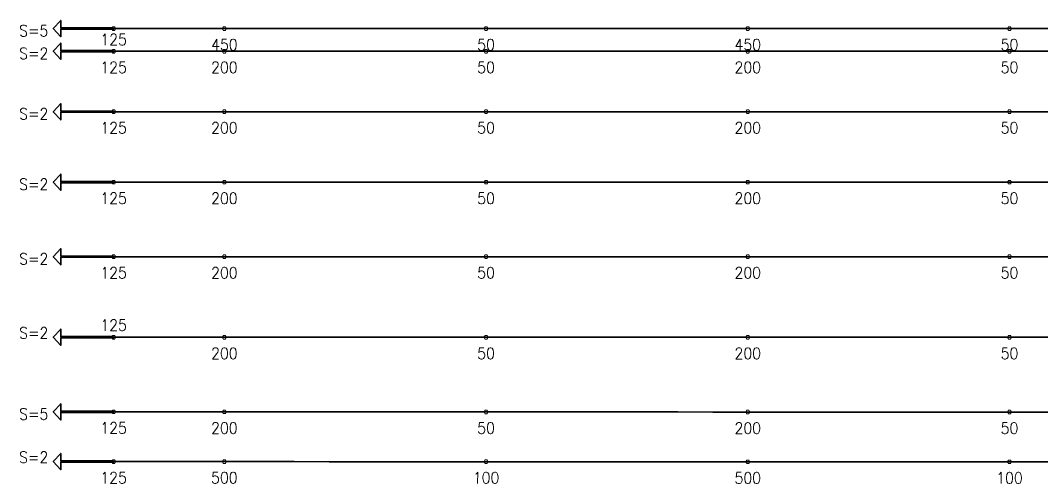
# Model space of a CAD drawing. Header units: millimetres. Extents: x 125183 to 591045, y -24154 to 44743.
# Drawn here: x 388598 to 408888, y 8715 to 17912 of the extents above; entities that cross this region are included whole.
import ezdxf

# ---------------------------------------------------------------- set-up
doc = ezdxf.new("R2010")
doc.units = ezdxf.units.MM
doc.layers.add('Current_plane_Column', color=7, linetype='Continuous', true_color=0x4b00ff)
doc.layers.add('NDC_S-TENDON', color=6, linetype='Continuous', lineweight=35)
doc.layers.add('NDC_S_ANNO', color=7, linetype='Continuous', lineweight=20)
doc.styles.get("Standard").update_dxf_attribs({"font": 'arial.ttf'})

# ---------------------------------------------------------------- blocks, each defined once
blk = doc.blocks.new('TDX')
at = {"layer": 'NDC_S-TENDON', "linetype": 'Continuous'}
for points in [[(7850, 8262), (6800, 8262), (6800, 8412), (6650, 8250), (6800, 8088), (6800, 8238), (7850, 8238)], [(7850, 7812), (6800, 7812), (6800, 7962), (6650, 7800), (6800, 7638), (6800, 7788), (7850, 7788)], [(7850, 6612), (6800, 6612), (6800, 6762), (6650, 6600), (6800, 6438), (6800, 6588), (7850, 6588)], [(7850, 5212), (6800, 5212), (6800, 5362), (6650, 5200), (6800, 5038), (6800, 5188), (7850, 5188)], [(7850, 3732), (6800, 3732), (6800, 3882), (6650, 3720), (6800, 3558), (6800, 3708), (7850, 3708)], [(7850, 2132), (6800, 2132), (6800, 2282), (6650, 2120), (6800, 1958), (6800, 2108), (7850, 2108)]]:
    blk.add_lwpolyline(points, close=True, dxfattribs=at)
for points in [[(7890, 8250, 20, 20, 0), (7870, 8285, 20, 20, 0), (7830, 8285, 20, 20, 0), (7810, 8250, 20, 20, 0), (7830, 8215, 20, 20, 0), (7870, 8215, 20, 20, 0)], [(7890, 8250, 20, 20, 0), (7870, 8285, 20, 20, 0), (7830, 8285, 20, 20, 0), (7810, 8250, 20, 20, 0), (7830, 8215, 20, 20, 0), (7870, 8215, 20, 20, 0)], [(7890, 7800, 20, 20, 0), (7870, 7834, 20, 20, 0), (7830, 7834, 20, 20, 0), (7810, 7800, 20, 20, 0), (7830, 7765, 20, 20, 0), (7870, 7765, 20, 20, 0)], [(7890, 7800, 20, 20, 0), (7870, 7834, 20, 20, 0), (7830, 7834, 20, 20, 0), (7810, 7800, 20, 20, 0), (7830, 7765, 20, 20, 0), (7870, 7765, 20, 20, 0)], [(7890, 6600, 20, 20, 0), (7870, 6635, 20, 20, 0), (7830, 6635, 20, 20, 0), (7810, 6600, 20, 20, 0), (7830, 6565, 20, 20, 0), (7870, 6565, 20, 20, 0)], [(7890, 6600, 20, 20, 0), (7870, 6635, 20, 20, 0), (7830, 6635, 20, 20, 0), (7810, 6600, 20, 20, 0), (7830, 6565, 20, 20, 0), (7870, 6565, 20, 20, 0)], [(7890, 5200, 20, 20, 0), (7870, 5235, 20, 20, 0), (7830, 5235, 20, 20, 0), (7810, 5200, 20, 20, 0), (7830, 5165, 20, 20, 0), (7870, 5165, 20, 20, 0)], [(7890, 5200, 20, 20, 0), (7870, 5235, 20, 20, 0), (7830, 5235, 20, 20, 0), (7810, 5200, 20, 20, 0), (7830, 5165, 20, 20, 0), (7870, 5165, 20, 20, 0)], [(7890, 3720, 20, 20, 0), (7870, 3755, 20, 20, 0), (7830, 3755, 20, 20, 0), (7810, 3720, 20, 20, 0), (7830, 3685, 20, 20, 0), (7870, 3685, 20, 20, 0)], [(7890, 3720, 20, 20, 0), (7870, 3755, 20, 20, 0), (7830, 3755, 20, 20, 0), (7810, 3720, 20, 20, 0), (7830, 3685, 20, 20, 0), (7870, 3685, 20, 20, 0)], [(7890, 2120, 20, 20, 0), (7870, 2155, 20, 20, 0), (7830, 2155, 20, 20, 0), (7810, 2120, 20, 20, 0), (7830, 2085, 20, 20, 0), (7870, 2085, 20, 20, 0)], [(7890, 2120, 20, 20, 0), (7870, 2155, 20, 20, 0), (7830, 2155, 20, 20, 0), (7810, 2120, 20, 20, 0), (7830, 2085, 20, 20, 0), (7870, 2085, 20, 20, 0)]]:
    blk.add_lwpolyline(points, format="xyseb", close=True, dxfattribs=at)
for points, elevation in [([(10090, 8250, 20, 20, 0), (10070, 8285, 20, 20, 0), (10030, 8285, 20, 20, 0), (10010, 8250, 20, 20, 0), (10030, 8215, 20, 20, 0), (10070, 8215, 20, 20, 0)], 2950), ([(10090, 8250, 20, 20, 0), (10070, 8285, 20, 20, 0), (10030, 8285, 20, 20, 0), (10010, 8250, 20, 20, 0), (10030, 8215, 20, 20, 0), (10070, 8215, 20, 20, 0)], 2950), ([(10090, 8250, 20, 20, 0), (10070, 8285, 20, 20, 0), (10030, 8285, 20, 20, 0), (10010, 8250, 20, 20, 0), (10030, 8215, 20, 20, 0), (10070, 8215, 20, 20, 0)], 2950), ([(10090, 8250, 20, 20, 0), (10070, 8285, 20, 20, 0), (10030, 8285, 20, 20, 0), (10010, 8250, 20, 20, 0), (10030, 8215, 20, 20, 0), (10070, 8215, 20, 20, 0)], 2950), ([(15290, 8250, 20, 20, 0), (15270, 8285, 20, 20, 0), (15230, 8285, 20, 20, 0), (15210, 8250, 20, 20, 0), (15230, 8215, 20, 20, 0), (15270, 8215, 20, 20, 0)], 2550), ([(15290, 8250, 20, 20, 0), (15270, 8285, 20, 20, 0), (15230, 8285, 20, 20, 0), (15210, 8250, 20, 20, 0), (15230, 8215, 20, 20, 0), (15270, 8215, 20, 20, 0)], 2550), ([(20490, 8250, 20, 20, 0), (20470, 8285, 20, 20, 0), (20430, 8285, 20, 20, 0), (20410, 8250, 20, 20, 0), (20430, 8215, 20, 20, 0), (20470, 8215, 20, 20, 0)], 2950), ([(20490, 8250, 20, 20, 0), (20470, 8285, 20, 20, 0), (20430, 8285, 20, 20, 0), (20410, 8250, 20, 20, 0), (20430, 8215, 20, 20, 0), (20470, 8215, 20, 20, 0)], 2950), ([(20490, 8250, 20, 20, 0), (20470, 8285, 20, 20, 0), (20430, 8285, 20, 20, 0), (20410, 8250, 20, 20, 0), (20430, 8215, 20, 20, 0), (20470, 8215, 20, 20, 0)], 2950), ([(20490, 8250, 20, 20, 0), (20470, 8285, 20, 20, 0), (20430, 8285, 20, 20, 0), (20410, 8250, 20, 20, 0), (20430, 8215, 20, 20, 0), (20470, 8215, 20, 20, 0)], 2950), ([(25690, 8250, 20, 20, 0), (25670, 8285, 20, 20, 0), (25630, 8285, 20, 20, 0), (25610, 8250, 20, 20, 0), (25630, 8215, 20, 20, 0), (25670, 8215, 20, 20, 0)], 2550), ([(25690, 8250, 20, 20, 0), (25670, 8285, 20, 20, 0), (25630, 8285, 20, 20, 0), (25610, 8250, 20, 20, 0), (25630, 8215, 20, 20, 0), (25670, 8215, 20, 20, 0)], 2550), ([(10090, 7800, 20, 20, 0), (10070, 7834, 20, 20, 0), (10030, 7834, 20, 20, 0), (10010, 7800, 20, 20, 0), (10030, 7765, 20, 20, 0), (10070, 7765, 20, 20, 0)], 2950), ([(10090, 7800, 20, 20, 0), (10070, 7834, 20, 20, 0), (10030, 7834, 20, 20, 0), (10010, 7800, 20, 20, 0), (10030, 7765, 20, 20, 0), (10070, 7765, 20, 20, 0)], 2950), ([(10090, 7800, 20, 20, 0), (10070, 7834, 20, 20, 0), (10030, 7834, 20, 20, 0), (10010, 7800, 20, 20, 0), (10030, 7765, 20, 20, 0), (10070, 7765, 20, 20, 0)], 2950), ([(10090, 7800, 20, 20, 0), (10070, 7834, 20, 20, 0), (10030, 7834, 20, 20, 0), (10010, 7800, 20, 20, 0), (10030, 7765, 20, 20, 0), (10070, 7765, 20, 20, 0)], 2950), ([(15290, 7800, 20, 20, 0), (15270, 7834, 20, 20, 0), (15230, 7834, 20, 20, 0), (15210, 7800, 20, 20, 0), (15230, 7765, 20, 20, 0), (15270, 7765, 20, 20, 0)], 2800), ([(15290, 7800, 20, 20, 0), (15270, 7834, 20, 20, 0), (15230, 7834, 20, 20, 0), (15210, 7800, 20, 20, 0), (15230, 7765, 20, 20, 0), (15270, 7765, 20, 20, 0)], 2800), ([(20490, 7800, 20, 20, 0), (20470, 7834, 20, 20, 0), (20430, 7834, 20, 20, 0), (20410, 7800, 20, 20, 0), (20430, 7765, 20, 20, 0), (20470, 7765, 20, 20, 0)], 2950), ([(20490, 7800, 20, 20, 0), (20470, 7834, 20, 20, 0), (20430, 7834, 20, 20, 0), (20410, 7800, 20, 20, 0), (20430, 7765, 20, 20, 0), (20470, 7765, 20, 20, 0)], 2950), ([(20490, 7800, 20, 20, 0), (20470, 7834, 20, 20, 0), (20430, 7834, 20, 20, 0), (20410, 7800, 20, 20, 0), (20430, 7765, 20, 20, 0), (20470, 7765, 20, 20, 0)], 2950), ([(20490, 7800, 20, 20, 0), (20470, 7834, 20, 20, 0), (20430, 7834, 20, 20, 0), (20410, 7800, 20, 20, 0), (20430, 7765, 20, 20, 0), (20470, 7765, 20, 20, 0)], 2950), ([(25690, 7800, 20, 20, 0), (25670, 7834, 20, 20, 0), (25630, 7834, 20, 20, 0), (25610, 7800, 20, 20, 0), (25630, 7765, 20, 20, 0), (25670, 7765, 20, 20, 0)], 2800), ([(25690, 7800, 20, 20, 0), (25670, 7834, 20, 20, 0), (25630, 7834, 20, 20, 0), (25610, 7800, 20, 20, 0), (25630, 7765, 20, 20, 0), (25670, 7765, 20, 20, 0)], 2800), ([(10090, 6600, 20, 20, 0), (10070, 6635, 20, 20, 0), (10030, 6635, 20, 20, 0), (10010, 6600, 20, 20, 0), (10030, 6565, 20, 20, 0), (10070, 6565, 20, 20, 0)], 2950), ([(10090, 6600, 20, 20, 0), (10070, 6635, 20, 20, 0), (10030, 6635, 20, 20, 0), (10010, 6600, 20, 20, 0), (10030, 6565, 20, 20, 0), (10070, 6565, 20, 20, 0)], 2950), ([(10090, 6600, 20, 20, 0), (10070, 6635, 20, 20, 0), (10030, 6635, 20, 20, 0), (10010, 6600, 20, 20, 0), (10030, 6565, 20, 20, 0), (10070, 6565, 20, 20, 0)], 2950), ([(10090, 6600, 20, 20, 0), (10070, 6635, 20, 20, 0), (10030, 6635, 20, 20, 0), (10010, 6600, 20, 20, 0), (10030, 6565, 20, 20, 0), (10070, 6565, 20, 20, 0)], 2950), ([(15290, 6600, 20, 20, 0), (15270, 6635, 20, 20, 0), (15230, 6635, 20, 20, 0), (15210, 6600, 20, 20, 0), (15230, 6565, 20, 20, 0), (15270, 6565, 20, 20, 0)], 2800), ([(15290, 6600, 20, 20, 0), (15270, 6635, 20, 20, 0), (15230, 6635, 20, 20, 0), (15210, 6600, 20, 20, 0), (15230, 6565, 20, 20, 0), (15270, 6565, 20, 20, 0)], 2800), ([(20490, 6600, 20, 20, 0), (20470, 6635, 20, 20, 0), (20430, 6635, 20, 20, 0), (20410, 6600, 20, 20, 0), (20430, 6565, 20, 20, 0), (20470, 6565, 20, 20, 0)], 2950), ([(20490, 6600, 20, 20, 0), (20470, 6635, 20, 20, 0), (20430, 6635, 20, 20, 0), (20410, 6600, 20, 20, 0), (20430, 6565, 20, 20, 0), (20470, 6565, 20, 20, 0)], 2950), ([(20490, 6600, 20, 20, 0), (20470, 6635, 20, 20, 0), (20430, 6635, 20, 20, 0), (20410, 6600, 20, 20, 0), (20430, 6565, 20, 20, 0), (20470, 6565, 20, 20, 0)], 2950), ([(20490, 6600, 20, 20, 0), (20470, 6635, 20, 20, 0), (20430, 6635, 20, 20, 0), (20410, 6600, 20, 20, 0), (20430, 6565, 20, 20, 0), (20470, 6565, 20, 20, 0)], 2950), ([(25690, 6600, 20, 20, 0), (25670, 6635, 20, 20, 0), (25630, 6635, 20, 20, 0), (25610, 6600, 20, 20, 0), (25630, 6565, 20, 20, 0), (25670, 6565, 20, 20, 0)], 2800), ([(25690, 6600, 20, 20, 0), (25670, 6635, 20, 20, 0), (25630, 6635, 20, 20, 0), (25610, 6600, 20, 20, 0), (25630, 6565, 20, 20, 0), (25670, 6565, 20, 20, 0)], 2800), ([(10090, 5200, 20, 20, 0), (10070, 5235, 20, 20, 0), (10030, 5235, 20, 20, 0), (10010, 5200, 20, 20, 0), (10030, 5165, 20, 20, 0), (10070, 5165, 20, 20, 0)], 2950), ([(10090, 5200, 20, 20, 0), (10070, 5235, 20, 20, 0), (10030, 5235, 20, 20, 0), (10010, 5200, 20, 20, 0), (10030, 5165, 20, 20, 0), (10070, 5165, 20, 20, 0)], 2950), ([(10090, 5200, 20, 20, 0), (10070, 5235, 20, 20, 0), (10030, 5235, 20, 20, 0), (10010, 5200, 20, 20, 0), (10030, 5165, 20, 20, 0), (10070, 5165, 20, 20, 0)], 2950), ([(10090, 5200, 20, 20, 0), (10070, 5235, 20, 20, 0), (10030, 5235, 20, 20, 0), (10010, 5200, 20, 20, 0), (10030, 5165, 20, 20, 0), (10070, 5165, 20, 20, 0)], 2950), ([(15290, 5200, 20, 20, 0), (15270, 5235, 20, 20, 0), (15230, 5235, 20, 20, 0), (15210, 5200, 20, 20, 0), (15230, 5165, 20, 20, 0), (15270, 5165, 20, 20, 0)], 2800), ([(15290, 5200, 20, 20, 0), (15270, 5235, 20, 20, 0), (15230, 5235, 20, 20, 0), (15210, 5200, 20, 20, 0), (15230, 5165, 20, 20, 0), (15270, 5165, 20, 20, 0)], 2800), ([(20490, 5200, 20, 20, 0), (20470, 5235, 20, 20, 0), (20430, 5235, 20, 20, 0), (20410, 5200, 20, 20, 0), (20430, 5165, 20, 20, 0), (20470, 5165, 20, 20, 0)], 2950), ([(20490, 5200, 20, 20, 0), (20470, 5235, 20, 20, 0), (20430, 5235, 20, 20, 0), (20410, 5200, 20, 20, 0), (20430, 5165, 20, 20, 0), (20470, 5165, 20, 20, 0)], 2950), ([(20490, 5200, 20, 20, 0), (20470, 5235, 20, 20, 0), (20430, 5235, 20, 20, 0), (20410, 5200, 20, 20, 0), (20430, 5165, 20, 20, 0), (20470, 5165, 20, 20, 0)], 2950), ([(20490, 5200, 20, 20, 0), (20470, 5235, 20, 20, 0), (20430, 5235, 20, 20, 0), (20410, 5200, 20, 20, 0), (20430, 5165, 20, 20, 0), (20470, 5165, 20, 20, 0)], 2950), ([(25690, 5200, 20, 20, 0), (25670, 5235, 20, 20, 0), (25630, 5235, 20, 20, 0), (25610, 5200, 20, 20, 0), (25630, 5165, 20, 20, 0), (25670, 5165, 20, 20, 0)], 2800), ([(25690, 5200, 20, 20, 0), (25670, 5235, 20, 20, 0), (25630, 5235, 20, 20, 0), (25610, 5200, 20, 20, 0), (25630, 5165, 20, 20, 0), (25670, 5165, 20, 20, 0)], 2800), ([(10090, 3720, 20, 20, 0), (10070, 3755, 20, 20, 0), (10030, 3755, 20, 20, 0), (10010, 3720, 20, 20, 0), (10030, 3685, 20, 20, 0), (10070, 3685, 20, 20, 0)], 2950), ([(10090, 3720, 20, 20, 0), (10070, 3755, 20, 20, 0), (10030, 3755, 20, 20, 0), (10010, 3720, 20, 20, 0), (10030, 3685, 20, 20, 0), (10070, 3685, 20, 20, 0)], 2950), ([(10090, 3720, 20, 20, 0), (10070, 3755, 20, 20, 0), (10030, 3755, 20, 20, 0), (10010, 3720, 20, 20, 0), (10030, 3685, 20, 20, 0), (10070, 3685, 20, 20, 0)], 2950), ([(10090, 3720, 20, 20, 0), (10070, 3755, 20, 20, 0), (10030, 3755, 20, 20, 0), (10010, 3720, 20, 20, 0), (10030, 3685, 20, 20, 0), (10070, 3685, 20, 20, 0)], 2950), ([(15290, 3720, 20, 20, 0), (15270, 3755, 20, 20, 0), (15230, 3755, 20, 20, 0), (15210, 3720, 20, 20, 0), (15230, 3685, 20, 20, 0), (15270, 3685, 20, 20, 0)], 2800), ([(15290, 3720, 20, 20, 0), (15270, 3755, 20, 20, 0), (15230, 3755, 20, 20, 0), (15210, 3720, 20, 20, 0), (15230, 3685, 20, 20, 0), (15270, 3685, 20, 20, 0)], 2800), ([(20490, 3720, 20, 20, 0), (20470, 3755, 20, 20, 0), (20430, 3755, 20, 20, 0), (20410, 3720, 20, 20, 0), (20430, 3685, 20, 20, 0), (20470, 3685, 20, 20, 0)], 2950), ([(20490, 3720, 20, 20, 0), (20470, 3755, 20, 20, 0), (20430, 3755, 20, 20, 0), (20410, 3720, 20, 20, 0), (20430, 3685, 20, 20, 0), (20470, 3685, 20, 20, 0)], 2950), ([(20490, 3720, 20, 20, 0), (20470, 3755, 20, 20, 0), (20430, 3755, 20, 20, 0), (20410, 3720, 20, 20, 0), (20430, 3685, 20, 20, 0), (20470, 3685, 20, 20, 0)], 2950), ([(20490, 3720, 20, 20, 0), (20470, 3755, 20, 20, 0), (20430, 3755, 20, 20, 0), (20410, 3720, 20, 20, 0), (20430, 3685, 20, 20, 0), (20470, 3685, 20, 20, 0)], 2950), ([(25690, 3720, 20, 20, 0), (25670, 3755, 20, 20, 0), (25630, 3755, 20, 20, 0), (25610, 3720, 20, 20, 0), (25630, 3685, 20, 20, 0), (25670, 3685, 20, 20, 0)], 2800), ([(25690, 3720, 20, 20, 0), (25670, 3755, 20, 20, 0), (25630, 3755, 20, 20, 0), (25610, 3720, 20, 20, 0), (25630, 3685, 20, 20, 0), (25670, 3685, 20, 20, 0)], 2800), ([(10090, 2120, 20, 20, 0), (10070, 2155, 20, 20, 0), (10030, 2155, 20, 20, 0), (10010, 2120, 20, 20, 0), (10030, 2085, 20, 20, 0), (10070, 2085, 20, 20, 0)], 2950), ([(10090, 2120, 20, 20, 0), (10070, 2155, 20, 20, 0), (10030, 2155, 20, 20, 0), (10010, 2120, 20, 20, 0), (10030, 2085, 20, 20, 0), (10070, 2085, 20, 20, 0)], 2950), ([(10090, 2120, 20, 20, 0), (10070, 2155, 20, 20, 0), (10030, 2155, 20, 20, 0), (10010, 2120, 20, 20, 0), (10030, 2085, 20, 20, 0), (10070, 2085, 20, 20, 0)], 2950), ([(10090, 2120, 20, 20, 0), (10070, 2155, 20, 20, 0), (10030, 2155, 20, 20, 0), (10010, 2120, 20, 20, 0), (10030, 2085, 20, 20, 0), (10070, 2085, 20, 20, 0)], 2950), ([(15290, 2120, 20, 20, 0), (15270, 2155, 20, 20, 0), (15230, 2155, 20, 20, 0), (15210, 2120, 20, 20, 0), (15230, 2085, 20, 20, 0), (15270, 2085, 20, 20, 0)], 2800), ([(15290, 2120, 20, 20, 0), (15270, 2155, 20, 20, 0), (15230, 2155, 20, 20, 0), (15210, 2120, 20, 20, 0), (15230, 2085, 20, 20, 0), (15270, 2085, 20, 20, 0)], 2800), ([(20490, 2120, 20, 20, 0), (20470, 2155, 20, 20, 0), (20430, 2155, 20, 20, 0), (20410, 2120, 20, 20, 0), (20430, 2085, 20, 20, 0), (20470, 2085, 20, 20, 0)], 2950), ([(20490, 2120, 20, 20, 0), (20470, 2155, 20, 20, 0), (20430, 2155, 20, 20, 0), (20410, 2120, 20, 20, 0), (20430, 2085, 20, 20, 0), (20470, 2085, 20, 20, 0)], 2950), ([(20490, 2120, 20, 20, 0), (20470, 2155, 20, 20, 0), (20430, 2155, 20, 20, 0), (20410, 2120, 20, 20, 0), (20430, 2085, 20, 20, 0), (20470, 2085, 20, 20, 0)], 2950), ([(20490, 2120, 20, 20, 0), (20470, 2155, 20, 20, 0), (20430, 2155, 20, 20, 0), (20410, 2120, 20, 20, 0), (20430, 2085, 20, 20, 0), (20470, 2085, 20, 20, 0)], 2950), ([(25690, 2120, 20, 20, 0), (25670, 2155, 20, 20, 0), (25630, 2155, 20, 20, 0), (25610, 2120, 20, 20, 0), (25630, 2085, 20, 20, 0), (25670, 2085, 20, 20, 0)], 2800), ([(25690, 2120, 20, 20, 0), (25670, 2155, 20, 20, 0), (25630, 2155, 20, 20, 0), (25610, 2120, 20, 20, 0), (25630, 2085, 20, 20, 0), (25670, 2085, 20, 20, 0)], 2800), ([(7890, 639, 20, 20, 0), (7870, 673, 20, 20, 0), (7830, 673, 20, 20, 0), (7810, 639, 20, 20, 0), (7830, 604, 20, 20, 0), (7870, 604, 20, 20, 0)], 2971), ([(7890, 639, 20, 20, 0), (7870, 673, 20, 20, 0), (7830, 673, 20, 20, 0), (7810, 639, 20, 20, 0), (7830, 604, 20, 20, 0), (7870, 604, 20, 20, 0)], 2971), ([(10090, 638, 20, 20, 0), (10070, 673, 20, 20, 0), (10030, 673, 20, 20, 0), (10010, 638, 20, 20, 0), (10030, 603, 20, 20, 0), (10070, 603, 20, 20, 0)], 2950), ([(10090, 638, 20, 20, 0), (10070, 673, 20, 20, 0), (10030, 673, 20, 20, 0), (10010, 638, 20, 20, 0), (10030, 603, 20, 20, 0), (10070, 603, 20, 20, 0)], 2950), ([(10090, 638, 20, 20, 0), (10070, 673, 20, 20, 0), (10030, 673, 20, 20, 0), (10010, 638, 20, 20, 0), (10030, 603, 20, 20, 0), (10070, 603, 20, 20, 0)], 2950), ([(10090, 638, 20, 20, 0), (10070, 673, 20, 20, 0), (10030, 673, 20, 20, 0), (10010, 638, 20, 20, 0), (10030, 603, 20, 20, 0), (10070, 603, 20, 20, 0)], 2950), ([(15290, 637, 20, 20, 0), (15270, 671, 20, 20, 0), (15230, 671, 20, 20, 0), (15210, 637, 20, 20, 0), (15230, 602, 20, 20, 0), (15270, 602, 20, 20, 0)], 2800), ([(15290, 637, 20, 20, 0), (15270, 671, 20, 20, 0), (15230, 671, 20, 20, 0), (15210, 637, 20, 20, 0), (15230, 602, 20, 20, 0), (15270, 602, 20, 20, 0)], 2800), ([(20490, 635, 20, 20, 0), (20470, 670, 20, 20, 0), (20430, 670, 20, 20, 0), (20410, 635, 20, 20, 0), (20430, 601, 20, 20, 0), (20470, 601, 20, 20, 0)], 2950), ([(20490, 635, 20, 20, 0), (20470, 670, 20, 20, 0), (20430, 670, 20, 20, 0), (20410, 635, 20, 20, 0), (20430, 601, 20, 20, 0), (20470, 601, 20, 20, 0)], 2950), ([(20490, 635, 20, 20, 0), (20470, 670, 20, 20, 0), (20430, 670, 20, 20, 0), (20410, 635, 20, 20, 0), (20430, 601, 20, 20, 0), (20470, 601, 20, 20, 0)], 2950), ([(20490, 635, 20, 20, 0), (20470, 670, 20, 20, 0), (20430, 670, 20, 20, 0), (20410, 635, 20, 20, 0), (20430, 601, 20, 20, 0), (20470, 601, 20, 20, 0)], 2950), ([(25690, 635, 20, 20, 0), (25670, 670, 20, 20, 0), (25630, 670, 20, 20, 0), (25610, 635, 20, 20, 0), (25630, 601, 20, 20, 0), (25670, 601, 20, 20, 0)], 2800), ([(25690, 635, 20, 20, 0), (25670, 670, 20, 20, 0), (25630, 670, 20, 20, 0), (25610, 635, 20, 20, 0), (25630, 601, 20, 20, 0), (25670, 601, 20, 20, 0)], 2800), ([(7890, -349, 20, 20, 0), (7870, -315, 20, 20, 0), (7830, -315, 20, 20, 0), (7810, -349, 20, 20, 0), (7830, -384, 20, 20, 0), (7870, -384, 20, 20, 0)], 2956), ([(7890, -349, 20, 20, 0), (7870, -315, 20, 20, 0), (7830, -315, 20, 20, 0), (7810, -349, 20, 20, 0), (7830, -384, 20, 20, 0), (7870, -384, 20, 20, 0)], 2956), ([(10090, -350, 20, 20, 0), (10070, -315, 20, 20, 0), (10030, -315, 20, 20, 0), (10010, -350, 20, 20, 0), (10030, -385, 20, 20, 0), (10070, -385, 20, 20, 0)], 2900), ([(10090, -350, 20, 20, 0), (10070, -315, 20, 20, 0), (10030, -315, 20, 20, 0), (10010, -350, 20, 20, 0), (10030, -385, 20, 20, 0), (10070, -385, 20, 20, 0)], 2900), ([(10090, -350, 20, 20, 0), (10070, -315, 20, 20, 0), (10030, -315, 20, 20, 0), (10010, -350, 20, 20, 0), (10030, -385, 20, 20, 0), (10070, -385, 20, 20, 0)], 2900), ([(10090, -350, 20, 20, 0), (10070, -315, 20, 20, 0), (10030, -315, 20, 20, 0), (10010, -350, 20, 20, 0), (10030, -385, 20, 20, 0), (10070, -385, 20, 20, 0)], 2900), ([(15290, -351, 20, 20, 0), (15270, -317, 20, 20, 0), (15230, -317, 20, 20, 0), (15210, -351, 20, 20, 0), (15230, -386, 20, 20, 0), (15270, -386, 20, 20, 0)], 2500), ([(15290, -351, 20, 20, 0), (15270, -317, 20, 20, 0), (15230, -317, 20, 20, 0), (15210, -351, 20, 20, 0), (15230, -386, 20, 20, 0), (15270, -386, 20, 20, 0)], 2500), ([(20490, -353, 20, 20, 0), (20470, -318, 20, 20, 0), (20430, -318, 20, 20, 0), (20410, -353, 20, 20, 0), (20430, -387, 20, 20, 0), (20470, -387, 20, 20, 0)], 2900), ([(20490, -353, 20, 20, 0), (20470, -318, 20, 20, 0), (20430, -318, 20, 20, 0), (20410, -353, 20, 20, 0), (20430, -387, 20, 20, 0), (20470, -387, 20, 20, 0)], 2900), ([(20490, -353, 20, 20, 0), (20470, -318, 20, 20, 0), (20430, -318, 20, 20, 0), (20410, -353, 20, 20, 0), (20430, -387, 20, 20, 0), (20470, -387, 20, 20, 0)], 2900), ([(20490, -353, 20, 20, 0), (20470, -318, 20, 20, 0), (20430, -318, 20, 20, 0), (20410, -353, 20, 20, 0), (20430, -387, 20, 20, 0), (20470, -387, 20, 20, 0)], 2900), ([(25690, -353, 20, 20, 0), (25670, -318, 20, 20, 0), (25630, -318, 20, 20, 0), (25610, -353, 20, 20, 0), (25630, -387, 20, 20, 0), (25670, -387, 20, 20, 0)], 2500), ([(25690, -353, 20, 20, 0), (25670, -318, 20, 20, 0), (25630, -318, 20, 20, 0), (25610, -353, 20, 20, 0), (25630, -387, 20, 20, 0), (25670, -387, 20, 20, 0)], 2500)]:
    blk.add_lwpolyline(points, format="xyseb", close=True, dxfattribs=dict(at, elevation=elevation))
for points, elevation in [([(7850, 651), (6800, 651), (6800, 801), (6650, 639), (6800, 477), (6800, 627), (7850, 627)], 2971), ([(7850, -337), (6800, -337), (6800, -187), (6650, -349), (6800, -511), (6800, -361), (7850, -361)], 2956)]:
    blk.add_lwpolyline(points, close=True, dxfattribs=dict(at, elevation=elevation))
for points in [[(7850, 8250, 2769), (8004, 8250, 2790), (8686, 8250, 2879), (9368, 8250, 2932), (10050, 8250, 2950)], [(10050, 8250, 2950), (10743, 8250, 2932), (11437, 8250, 2879), (12130, 8250, 2790), (13170, 8250, 2657), (14210, 8250, 2577), (15250, 8250, 2550), (16290, 8250, 2577), (17330, 8250, 2657), (18370, 8250, 2790), (19063, 8250, 2879), (19757, 8250, 2932), (20450, 8250, 2950)], [(20450, 8250, 2950), (21143, 8250, 2932), (21837, 8250, 2879), (22530, 8250, 2790), (23570, 8250, 2657), (24610, 8250, 2577), (25650, 8250, 2550), (26690, 8250, 2577), (27730, 8250, 2657), (28770, 8250, 2790), (29463, 8250, 2879), (30157, 8250, 2932), (30850, 8250, 2950)], [(7850, 7800, 2882), (8004, 7800, 2890), (8686, 7800, 2923), (9368, 7800, 2943), (10050, 7800, 2950)], [(10050, 7800, 2950), (10743, 7800, 2943), (11437, 7800, 2923), (12130, 7800, 2890), (13170, 7800, 2840), (14210, 7800, 2810), (15250, 7800, 2800), (16290, 7800, 2810), (17330, 7800, 2840), (18370, 7800, 2890), (19063, 7800, 2923), (19757, 7800, 2943), (20450, 7800, 2950)], [(20450, 7800, 2950), (21143, 7800, 2943), (21837, 7800, 2923), (22530, 7800, 2890), (23570, 7800, 2840), (24610, 7800, 2810), (25650, 7800, 2800), (26690, 7800, 2810), (27730, 7800, 2840), (28770, 7800, 2890), (29463, 7800, 2923), (30157, 7800, 2943), (30850, 7800, 2950)], [(7850, 6600, 2882), (8004, 6600, 2890), (8686, 6600, 2923), (9368, 6600, 2943), (10050, 6600, 2950)], [(10050, 6600, 2950), (10743, 6600, 2943), (11437, 6600, 2923), (12130, 6600, 2890), (13170, 6600, 2840), (14210, 6600, 2810), (15250, 6600, 2800), (16290, 6600, 2810), (17330, 6600, 2840), (18370, 6600, 2890), (19063, 6600, 2923), (19757, 6600, 2943), (20450, 6600, 2950)], [(20450, 6600, 2950), (21143, 6600, 2943), (21837, 6600, 2923), (22530, 6600, 2890), (23570, 6600, 2840), (24610, 6600, 2810), (25650, 6600, 2800), (26690, 6600, 2810), (27730, 6600, 2840), (28770, 6600, 2890), (29463, 6600, 2923), (30157, 6600, 2943), (30850, 6600, 2950)], [(7850, 5200, 2882), (8004, 5200, 2890), (8686, 5200, 2923), (9368, 5200, 2943), (10050, 5200, 2950)], [(10050, 5200, 2950), (10743, 5200, 2943), (11437, 5200, 2923), (12130, 5200, 2890), (13170, 5200, 2840), (14210, 5200, 2810), (15250, 5200, 2800), (16290, 5200, 2810), (17330, 5200, 2840), (18370, 5200, 2890), (19063, 5200, 2923), (19757, 5200, 2943), (20450, 5200, 2950)], [(20450, 5200, 2950), (21143, 5200, 2943), (21837, 5200, 2923), (22530, 5200, 2890), (23570, 5200, 2840), (24610, 5200, 2810), (25650, 5200, 2800), (26690, 5200, 2810), (27730, 5200, 2840), (28770, 5200, 2890), (29463, 5200, 2923), (30157, 5200, 2943), (30850, 5200, 2950)], [(7850, 3720, 2882), (8004, 3720, 2890), (8686, 3720, 2923), (9368, 3720, 2943), (10050, 3720, 2950)], [(10050, 3720, 2950), (10743, 3720, 2943), (11437, 3720, 2923), (12130, 3720, 2890), (13170, 3720, 2840), (14210, 3720, 2810), (15250, 3720, 2800), (16290, 3720, 2810), (17330, 3720, 2840), (18370, 3720, 2890), (19063, 3720, 2923), (19757, 3720, 2943), (20450, 3720, 2950)], [(20450, 3720, 2950), (21143, 3720, 2943), (21837, 3720, 2923), (22530, 3720, 2890), (23570, 3720, 2840), (24610, 3720, 2810), (25650, 3720, 2800), (26690, 3720, 2810), (27730, 3720, 2840), (28770, 3720, 2890), (29463, 3720, 2923), (30157, 3720, 2943), (30850, 3720, 2950)], [(7850, 2120, 2882), (8004, 2120, 2890), (8686, 2120, 2923), (9368, 2120, 2943), (10050, 2120, 2950)], [(10050, 2120, 2950), (10743, 2120, 2943), (11437, 2120, 2923), (12130, 2120, 2890), (13170, 2120, 2840), (14210, 2120, 2810), (15250, 2120, 2800), (16290, 2120, 2810), (17330, 2120, 2840), (18370, 2120, 2890), (19063, 2120, 2923), (19757, 2120, 2943), (20450, 2120, 2950)], [(20450, 2120, 2950), (21143, 2120, 2943), (21837, 2120, 2923), (22530, 2120, 2890), (23570, 2120, 2840), (24610, 2120, 2810), (25650, 2120, 2800), (26690, 2120, 2810), (27730, 2120, 2840), (28770, 2120, 2890), (29463, 2120, 2923), (30157, 2120, 2943), (30850, 2120, 2950)], [(7850, 639, 2971), (10743, 638, 2943), (11437, 638, 2923), (12130, 637, 2890), (12910, 637, 2851), (13690, 637, 2822), (14470, 637, 2806), (15250, 637, 2800), (16030, 636, 2806), (16810, 636, 2822), (17590, 636, 2851), (18370, 636, 2890), (19063, 636, 2923), (19757, 635, 2943), (20450, 635, 2950)], [(20450, 635, 2950), (21143, 635, 2943), (21837, 635, 2923), (22530, 635, 2890), (23570, 635, 2840), (24610, 635, 2810), (25650, 635, 2800), (26690, 635, 2810), (27730, 635, 2840), (28770, 635, 2890), (29463, 635, 2923), (30157, 635, 2943), (30850, 635, 2950)], [(7850, -349, 2956), (10743, -350, 2882), (11437, -350, 2829), (12130, -351, 2740), (12910, -351, 2635), (13690, -351, 2560), (14470, -351, 2515), (15250, -351, 2500), (16030, -352, 2515), (16810, -352, 2560), (17590, -352, 2635), (18370, -352, 2740), (19063, -352, 2829), (19757, -353, 2882), (20450, -353, 2900)], [(20450, -353, 2900), (21143, -353, 2882), (21837, -353, 2829), (22530, -353, 2740), (23570, -353, 2607), (24610, -353, 2527), (25650, -353, 2500), (26690, -353, 2527), (27730, -353, 2607), (28770, -353, 2740), (29463, -353, 2829), (30157, -353, 2882), (30850, -353, 2900)]]:
    blk.add_polyline3d(points, dxfattribs=at)
at = {"layer": 'NDC_S_ANNO', "linetype": 'Continuous', "char_height": 225, "attachment_point": 5, "line_spacing_factor": 0.75}
for s, insert in [('\\FSTANDARD.shx;S=5', (6262, 8208, 125)), ('\\FSTANDARD.shx;125', (7850, 8032)), ('\\FSTANDARD.shx;450', (10050, 7930, 2950)), ('\\FSTANDARD.shx;50', (15250, 7930, 2550)), ('\\FSTANDARD.shx;450', (20450, 7930, 2950)), ('\\FSTANDARD.shx;50', (25650, 7930, 2550)), ('\\FSTANDARD.shx;S=2', (6262, 7757, 125)), ('\\FSTANDARD.shx;125', (7850, 7480)), ('\\FSTANDARD.shx;200', (10050, 7480, 2950)), ('\\FSTANDARD.shx;50', (15250, 7480, 2800)), ('\\FSTANDARD.shx;200', (20450, 7480, 2950)), ('\\FSTANDARD.shx;50', (25650, 7480, 2800)), ('\\FSTANDARD.shx;S=2', (6262, 6558, 125)), ('\\FSTANDARD.shx;125', (7850, 6280)), ('\\FSTANDARD.shx;200', (10050, 6280, 2950)), ('\\FSTANDARD.shx;50', (15250, 6280, 2800)), ('\\FSTANDARD.shx;200', (20450, 6280, 2950)), ('\\FSTANDARD.shx;50', (25650, 6280, 2800)), ('\\FSTANDARD.shx;S=2', (6262, 5158, 125)), ('\\FSTANDARD.shx;125', (7850, 4880)), ('\\FSTANDARD.shx;200', (10050, 4880, 2950)), ('\\FSTANDARD.shx;50', (15250, 4880, 2800)), ('\\FSTANDARD.shx;200', (20450, 4880, 2950)), ('\\FSTANDARD.shx;50', (25650, 4880, 2800)), ('\\FSTANDARD.shx;S=2', (6262, 3678, 125)), ('\\FSTANDARD.shx;125', (7850, 3400)), ('\\FSTANDARD.shx;200', (10050, 3400, 2950)), ('\\FSTANDARD.shx;50', (15250, 3400, 2800)), ('\\FSTANDARD.shx;200', (20450, 3400, 2950)), ('\\FSTANDARD.shx;50', (25650, 3400, 2800)), ('\\FSTANDARD.shx;125', (7850, 2361)), ('\\FSTANDARD.shx;S=2', (6262, 2206, 125)), ('\\FSTANDARD.shx;200', (10050, 1800, 2950)), ('\\FSTANDARD.shx;50', (15250, 1800, 2800)), ('\\FSTANDARD.shx;200', (20450, 1800, 2950)), ('\\FSTANDARD.shx;50', (25650, 1800, 2800)), ('{\\Fstandard|c0;S=5}', (6262, 596, 3096)), ('\\FSTANDARD.shx;125', (7850, 319, 2971)), ('\\FSTANDARD.shx;200', (20450, 315, 2950)), ('\\FSTANDARD.shx;50', (25650, 315, 2800)), ('\\FSTANDARD.shx;S=2', (6261, -263, 110)), ('\\FSTANDARD.shx;125', (7850, -669, 2956)), ('\\FSTANDARD.shx;500', (20450, -673, 2900)), ('\\FSTANDARD.shx;100', (25650, -673, 2500))]:
    blk.add_mtext(s, dxfattribs=dict(at, insert=insert))
at = {"layer": 'NDC_S_ANNO', "linetype": 'Continuous', "char_height": 225, "attachment_point": 5, "rotation": 359.9845, "line_spacing_factor": 0.75}
for s, insert in [('\\FSTANDARD.shx;200', (10050, 318, 2950)), ('\\FSTANDARD.shx;50', (15250, 317, 2800)), ('\\FSTANDARD.shx;500', (10050, -670, 2900)), ('\\FSTANDARD.shx;100', (15250, -671, 2500))]:
    blk.add_mtext(s, dxfattribs=dict(at, insert=insert))

msp = doc.modelspace()

# ---------------------------------------------------------------- block references
at = {"layer": 'Current_plane_Column'}
msp.add_blockref('TDX', (382600, 9500), dxfattribs=at)

doc.saveas('drawing.dxf')
